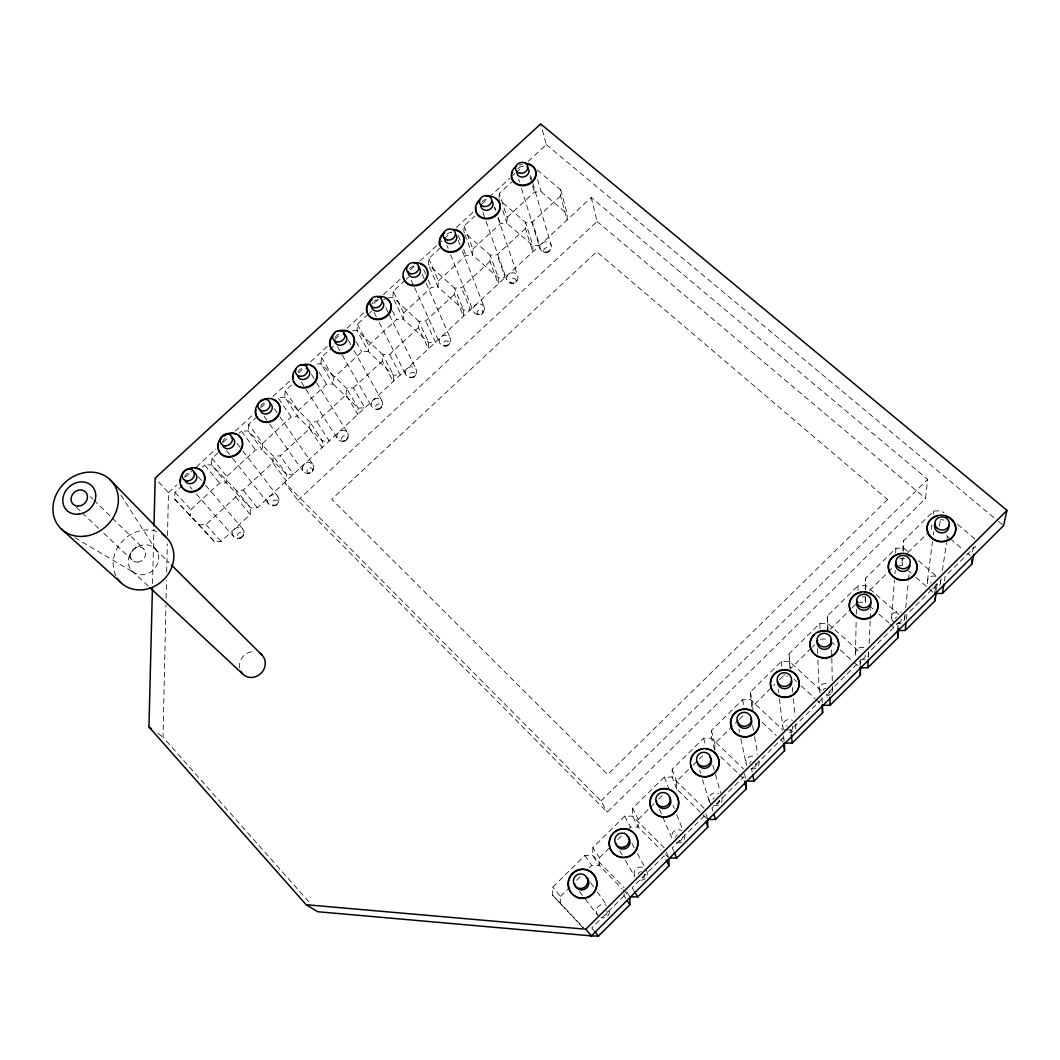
<?xml version="1.0" encoding="UTF-8"?>
<svg xmlns="http://www.w3.org/2000/svg" width="1060" height="1060" viewBox="0 0 1060 1060"><rect width="100%" height="100%" fill="white"/><g stroke="black" fill="none" stroke-linecap="round" stroke-linejoin="round"><path stroke-width="0.75" stroke-dasharray="5 3.75" d="M704.039 808.263L672.173 777.033L664.289 777.06L632.661 808.303L638.173 819.42L638.133 827.065L660.976 849.987M632.661 808.303L632.608 816.147L638.133 827.065L630.448 827.052L625.85 831.596M625.731 898.323L624.075 895.766L624.101 892.533M664.236 847.841L632.608 816.147L624.724 816.147L592.858 847.603L599.443 857.726L599.337 865.463L622.021 888.717M592.858 847.603L592.752 855.539L599.337 865.463L591.665 865.424L589.347 867.716M582.788 927.712L552.605 895.21L552.777 887.193L584.868 855.499L592.752 855.539L624.141 887.697M560.74 189.873L567.246 213.895L567.126 219.884L560.594 195.954L560.74 189.873L535.234 168.368M560.276 904.127L560.435 896.31L552.777 887.193M855.486 653.609L856.162 620.789M856.294 614.217L856.4 609.301M308.831 901.795L163.015 737.19L165.956 605.021M166.102 598.41L166.499 580.244M166.685 571.976L167.308 543.886M167.493 535.631L168.447 492.675L155.171 478.113M857.911 590.248L858.017 585.716L865.914 585.557L898.906 614.562M152.534 583.583L153.899 529.205M860.084 666.329L860.309 658.79M560.594 195.954L532.465 222.03L525.588 222.415L532.942 245.774L532.769 251.803L525.402 228.562L525.588 222.415L499.061 199.585M860.654 663.626L860.76 660.314L829.781 691.133L829.861 694.274M513.861 180.081L499.273 193.516L507.17 217.34L506.958 223.289L532.942 245.774L539.659 245.403L532.465 222.03M865.265 588.883L865.622 578.203L895.952 548.245L903.849 548.06L908.764 552.286M865.49 597.641L865.331 602.173L867.809 604.359M865.755 590.089L865.622 578.203M499.114 198.061L499.273 193.516M525.402 228.562L497.1 254.798L490.224 255.168L498.412 277.839L498.2 283.934L489.998 261.383L490.224 255.168L463.896 232.007L464.147 225.886L474.694 216.174M464.147 225.886L472.866 249.034L472.627 255.036L498.412 277.839L505.13 277.495L497.1 254.798M868.286 657.16L868.471 652.642L899.238 622.048L898.801 626.791M489.998 261.383L461.511 287.79L454.647 288.135L463.684 310.103L463.419 316.264L454.369 294.402L454.647 288.135L428.492 264.642L428.81 258.468L441.768 246.516M869.16 643.553L870.167 620.537M870.233 618.894L870.658 609.023M428.81 258.468L438.363 280.926L438.072 286.995L463.684 310.103L470.401 309.785L461.511 287.79M454.369 294.402L425.696 320.981L418.833 321.299L428.73 342.566L428.439 348.78L418.501 327.646L418.833 321.299L392.889 297.489L387.457 297.754M405.106 280.304L393.233 291.248L403.648 313.018L403.317 319.139L428.73 342.566L435.448 342.261L425.696 320.981M418.501 327.646L389.656 354.371L382.792 354.689L393.578 375.227L393.22 381.507L382.421 361.089L382.792 354.689L357.048 330.521L350.264 330.852M393.233 291.248L392.889 297.489L403.317 319.139L396.678 319.457L368.721 345.295L368.337 351.483L393.578 375.227L400.283 374.949L389.656 354.371M368.191 314.33L357.445 324.227L357.048 330.521L368.337 351.483L361.699 351.774L333.569 377.784L333.145 384.025L358.187 408.1L364.892 407.835L353.391 387.986L346.527 388.278L320.981 363.779L314.197 364.083M346.103 394.744L346.527 388.278L358.187 408.1L357.79 414.433L346.103 394.744L316.887 421.814L310.023 422.079L284.69 397.248L277.906 397.526L291.116 417.031L297.741 416.766L322.584 441.172L329.289 440.933L316.887 421.814M333.436 346.342L321.432 357.419L320.981 363.779L333.145 384.025L326.52 384.303L298.204 410.472L297.741 416.766L284.69 397.248L285.18 390.822L294.852 381.905M309.56 428.611L310.023 422.079L322.584 441.172L322.147 447.572L309.56 428.611L280.145 455.866L273.294 456.105L248.159 430.917L241.388 431.182L239.03 433.341M895.594 553.015L895.952 548.245M891.526 617.794L894.454 580.204M894.971 573.672L895.223 570.399M272.778 462.703L273.294 456.105L286.756 474.456L286.266 480.922L272.778 462.703L243.177 490.131L236.327 490.343L211.404 464.81L204.633 465.048L202.261 467.221M257.222 416.58L248.702 424.424L262.628 443.358L262.111 449.718L286.756 474.456L293.461 474.231L280.145 455.866M174.41 498.916L214.425 541.647L221.129 541.461L250.173 514.471L250.703 507.939L236.327 490.343L235.757 497.007L205.971 524.62L199.121 524.806L174.41 498.916L175.059 492.304L182.161 485.758M248.702 424.424L248.159 430.917L262.111 449.718L255.486 449.957L226.827 476.443L226.257 482.87L250.703 507.939L257.408 507.74L591.228 197.518L927.659 479.345L925.539 498.425L607.261 812.172L297.913 500.32L284.623 482.485L600.941 800.909L607.261 812.172M902.683 550.432L903.517 540.785L933.635 511.039L941.519 510.814L943.996 512.908M899.224 565.642L902.298 565.576L903.001 557.613M903.571 551.24L903.517 540.785M897.476 630.581L898.191 622.578M217.883 452.845L212 458.251L211.404 464.81L226.257 482.87L219.632 483.082L190.8 509.741L190.19 516.233M904.617 619.173L905.107 614.27M905.757 607.738L908.354 581.542M908.526 579.966L909.334 571.724M906.406 619.225L906.896 614.416L937.438 584.033L936.563 590.129M931.342 529.43L932.296 521.772M933.25 514.1L933.635 511.039M927.473 580.628L932.508 541.501M933.343 534.982L933.767 531.722M939.438 526.158L940.273 520.023M934.642 593.573L935.953 584.338M940.432 583.53L941.161 578.654M942.38 570.518L946.5 542.879M946.739 541.249L947.706 534.743M944.341 581.092L945.043 576.468L975.372 546.298L974.458 551.12M972.484 551.955L973.411 547.092M243.031 535.83L243.681 534.081M277.892 503.394L278.661 501.526M312.541 471.143L313.442 469.156M129.254 556.341L130.91 552.856M346.647 439.767L348.011 436.985M380.884 407.901L381.719 406.338M414.924 376.22L415.878 374.551M448.751 344.725L449.837 342.936M482.38 313.429L483.599 311.521M515.809 282.318L517.161 280.29M549.04 251.379L550.511 249.246M624.075 895.766L591.732 927.924L593.653 930.256M786.017 729.929L790.813 729.889L822.017 698.858L822.136 701.958M560.435 896.31L569.684 887.154M576.627 880.29L581.251 875.719M599.443 857.726L610.931 846.37M617.821 839.546L624.711 832.736M638.173 819.42L654.139 803.626M658.71 799.107L663.268 794.589M706.569 818.32L676.651 788.931L676.638 781.366L691.928 766.234M693.107 765.081L702.515 755.767M714.89 749.566L714.837 743.577L738.21 720.469M739.376 719.316L745.22 713.539M752.878 711.976L752.785 706.053L774.833 684.243M779.471 679.646L782.956 676.214L787.567 676.148M811.205 648.256L790.469 668.78L789.064 653.821L819.817 623.452L827.701 623.307L860.481 652.761M812.357 647.117L814.663 644.838M830.179 629.494L850.783 609.116M851.922 607.976L856.506 603.458M869.611 590.486L894.613 565.749M907.85 552.658L928.984 531.749M676.651 788.931L672.173 777.033L672.173 769.269L703.588 738.25L711.472 738.197L743.577 768.964M714.533 749.632L711.472 738.197L711.406 730.512L742.596 699.706L750.493 699.626L782.823 729.956M751.831 707.312L750.374 692.034L781.339 661.453L789.236 661.334L821.792 691.226M827.887 631.76L827.476 615.886L858.017 585.716M600.941 800.909L927.659 479.345M297.913 500.32L597.072 221.487L591.228 197.518M262.628 443.358L291.116 417.031M403.648 313.018L431.433 287.326L438.072 286.995L428.492 264.642M438.363 280.926L465.989 255.394L472.627 255.036L463.896 232.007M472.866 249.034L500.32 223.66L506.958 223.289L502.029 208.462M507.17 217.34L534.452 192.112L541.09 191.714L567.246 213.895M353.391 387.986L382.421 361.089M369.383 313.23L371.768 311.017M383.707 300.02L386.092 297.82M406.285 279.217L408.656 277.031M168.447 492.675L176.954 484.844M185.46 477L191.529 471.408M196.391 466.93L215.829 449.029M223.13 442.311L229.198 436.72M235.28 431.128L253.499 414.341M260.786 407.623L266.868 402.031M272.937 396.427L289.95 380.765M298.456 372.934L303.319 368.456M310.606 361.738L327.619 346.077M334.907 339.359L340.989 333.767M347.057 328.163L364.07 312.501M373.796 303.544L378.658 299.066M383.508 294.587L401.74 277.813M410.246 269.969L415.109 265.49M419.959 261.025L436.972 245.35M438.191 244.237L443.053 239.759M444.259 238.632L451.56 231.928M456.423 227.45L473.423 211.775M481.929 203.944L488.011 198.352M489.216 197.226L509.873 178.213M511.092 177.086L514.736 173.734M515.955 172.608L523.242 165.89M528.105 161.425L546.324 144.637L540.679 123.941M134.885 548.166L137.151 547.039M239.282 538.175L240.845 537.87M272.817 505.819A5.962 5.326 -36.4 0 0 278.422 497.325A5.962 5.326 -36.4 0 0 268.485 497.643A5.962 5.326 -36.4 0 0 272.817 505.819L274.977 505.527A2.968 2.663 -36.4 0 0 277.773 501.3A2.968 2.663 -36.4 0 0 272.817 501.459A2.968 2.663 -36.4 0 0 274.977 505.527M279.827 416.712L313.164 464.995A5.936 5.3 -33.9 0 0 303.24 465.353A5.936 5.3 -33.9 0 0 307.612 473.436L309.626 473.277A2.955 2.65 -33.9 0 0 312.395 469.076A2.955 2.65 -33.9 0 0 307.453 469.249A2.955 2.65 -33.9 0 0 309.639 473.277M857.646 602.318L865.331 602.173L865.119 596.422M820.427 639.14L828.112 639.008M316.635 382.726L347.707 432.877A5.909 5.273 -31.4 0 0 337.769 433.249A5.909 5.273 -31.4 0 0 342.208 441.238L344.089 441.212M376.591 409.24L378.327 409.345M409.306 377.32A5.87 5.22 -26.7 0 0 416.659 370.457A5.87 5.22 -26.7 0 0 407.186 368.483A5.87 5.22 -26.7 0 0 409.306 377.32L411.638 377.599A2.928 2.597 -26.7 0 0 415.308 374.18A2.928 2.597 -26.7 0 0 410.591 373.186A2.928 2.597 -26.7 0 0 411.638 377.599M443.279 345.706A5.856 5.181 -24.5 0 0 450.593 338.882A5.856 5.181 -24.5 0 0 441.092 336.961A5.856 5.181 -24.5 0 0 443.279 345.706L445.478 346.103A2.915 2.584 -24.5 0 0 449.122 342.711A2.915 2.584 -24.5 0 0 444.392 341.744A2.915 2.584 -24.5 0 0 445.478 346.103M462.412 251.048L484.327 307.506A5.843 5.154 -22.5 0 0 474.814 305.625A5.843 5.154 -22.5 0 0 477.053 314.29L479.107 314.807A2.915 2.571 -22.5 0 0 482.737 311.428A2.915 2.571 -22.5 0 0 477.994 310.487A2.915 2.571 -22.5 0 0 479.12 314.807M509.237 282.596L512.55 283.683A2.902 2.557 -20.6 0 0 516.154 280.33A2.902 2.557 -20.6 0 0 511.41 279.416A2.902 2.557 -20.6 0 0 512.55 283.683M542.614 251.565L545.105 252.532M74.849 537.658L134.633 573.01M157.9 733.467L163.015 737.19M546.324 144.637L997.195 520.354M998.467 521.401L1003.555 525.641M957.617 524.382L974.935 538.983M597.072 221.487L925.539 498.425M946.527 535.591L949.031 537.725M950.29 538.785L962.798 549.398M967.806 553.638L970.311 555.771M918.609 560.767L937.053 576.64M908.526 570.956L911.017 573.115M915.986 577.422L933.396 592.5M869.041 605.445L873.983 609.818M878.926 614.191L888.823 622.922M890.055 624.022L896.23 629.481M830.563 641.234L835.479 645.659M840.394 650.098L852.677 661.175M853.896 662.288L858.812 666.727M794.165 679.354L796.51 681.527M801.214 685.86L815.312 698.845M816.478 699.931L820.003 703.178M131.732 570.717L148.599 586.405M762.233 722.244L776.238 735.428M780.902 739.827L783.247 742.013M76.399 507.342L81.143 511.821M82.335 512.947L98.938 528.662M103.681 533.154L132.155 560.091M720.707 756.641L738.091 773.349M739.244 774.462L745.034 780.041M90.339 496.636L92.67 498.916M93.836 500.055L111.313 517.148M112.479 518.287L143.948 549.053M155.131 548.815L169.083 562.688M665.548 854.572L667.827 856.864M623.148 889.883L627.692 894.534M552.605 895.21L583.742 927.844M199.121 524.806L214.425 541.647M175.059 492.304L190.8 509.741M205.971 524.62L221.129 541.461M189.912 486.673L192.059 489.11M196.352 494.013L233.876 536.864M198.299 476.722L201.466 480.432M205.693 485.387L242.647 528.702M204.633 465.048L219.632 483.082M235.757 497.007L250.173 514.471M212 458.251L226.827 476.443M243.177 490.131L257.408 507.74M226.575 450.659L231.61 457.046M232.617 458.317L268.882 504.308M579.383 891.46L584.338 897.886M585.332 899.171L597.244 914.568M236.95 443.292L241.905 449.745M242.899 451.03L277.587 496.199M241.388 431.182L255.486 449.957M590.712 882.834L593.56 886.783M597.35 892.043L606.85 905.2M264.125 416.262L268.842 422.913M269.783 424.252L302.842 470.839M274.262 408.67L278.899 415.374M584.868 855.499L591.665 865.424M285.18 390.822L298.204 410.472M120.88 495.166L157.238 551.836A16.019 14.098 -42.5 0 1 142.08 574.798A16.019 14.098 -42.5 0 1 131.069 552.764A16.019 14.098 -42.5 0 1 157.238 551.836M301.292 381.998L337.411 438.694M626.632 891.619L629.958 896.853M311.454 374.379L315.774 381.335M633.721 890.374L632.118 887.75L664.222 855.817L665.587 858.666M319.126 372.166L326.52 384.303M321.432 357.419L333.569 377.784M619.689 850.743L622.114 854.877M625.334 860.375L634.993 876.885M337.398 346.514L341.492 353.682M342.314 355.113L371.782 406.735M348.409 340.3L350.807 344.632M354.014 350.409L382.037 400.932M356.359 342.009L361.699 351.774M632.038 843.68L634.317 847.881M637.365 853.486L644.215 866.099M357.445 324.227L368.721 345.295M624.724 816.147L630.448 827.052M374.074 312.475L376.3 316.834M379.255 322.651L405.94 374.962M385.76 307.758L388.662 313.601M389.378 315.072L416.156 369.185M392.438 310.805L396.678 319.457M666.263 852.2L668.966 858.017M411.28 280.317L413.996 286.319M414.685 287.83L439.9 343.387M673.524 850.769L672.225 847.854L704.092 816.16L705.019 818.903M422.185 274.156L425.51 281.721M426.173 283.232L450.076 337.636M423.656 269.465L425.603 273.93M428.2 279.893L431.433 287.326M659.373 809.283L671.881 838.062A6.625 6.585 17.7 0 1 681.567 830.603M446.883 245.416L448.102 248.451M450.54 254.532L473.131 310.765M673.034 805.454L674.253 808.528M676.704 814.663L682.216 828.469M664.289 777.06L668.966 788.958M458.264 240.368L460.04 244.94M458.278 235.452L461.246 243.124M463.617 249.259L465.989 255.394M672.173 769.269L676.638 781.366M482.817 212.04L485.52 219.725M486.063 221.248L506.667 279.575M494.781 207.376L495.788 210.344M498.306 217.737L500.32 223.66M494.251 206.978L495.298 210.052M497.922 217.764L517.85 276.315A5.83 5.114 -20.6 0 1 510.628 283.046A5.83 5.114 -20.6 0 1 508.323 274.487A5.83 5.114 -20.6 0 1 517.85 276.315M705.88 813.855L707.722 819.446M712.903 811.059L712.042 808.263L743.683 776.781L744.332 779.776M699.64 770.368L700.581 773.416M702.488 779.537L709.14 800.949M518.592 179.074L519.559 182.227M521.507 188.548L540.017 248.57M529.934 176.901L530.835 179.935M532.65 186.03L534.452 192.112M530.53 175.536L532.411 181.869M532.875 183.459L551.187 245.297A5.817 5.075 -18.9 0 1 543.992 252.002A5.817 5.075 -18.9 0 1 541.633 243.522A5.817 5.075 -18.9 0 1 551.187 245.297M537.553 179.537L541.09 191.714M703.588 738.25L705.602 745.392M712.863 765.174L715.023 772.886M715.447 774.423L720.615 792.92M711.406 730.512L714.837 743.577M744.557 773.535L745.869 779.63M738.899 729.121L739.562 732.314M740.874 738.674L746.174 764.154M752.176 771.985L751.567 768.937L782.982 737.68L783.38 740.927M742.596 699.706L744.054 707.391M752.587 725.451L754.309 735.07M754.601 736.687L757.754 754.336M750.374 692.034L752.785 706.053M778.279 689.225L778.663 692.418M779.431 698.805L782.691 725.954M783.525 735.799L784.413 743.113M781.339 661.453L782.055 668.012M790.813 729.889L791.158 733.189M792.323 687.463L792.774 692.26M793.383 698.659L795.026 716.242M789.859 667.906L789.064 653.821M901.981 558.474L902.298 565.576M817.366 648.468L817.578 653.41M817.883 659.996L819.208 689.663M819.817 623.452L820.056 629.719M822.043 697.493L822.361 705.337M827.476 615.886L827.873 629.587M831.649 649.899L831.782 656.498M831.808 658.154L832.352 684.548M832.392 686.204L832.458 689.503M115.871 575.686A32.052 28.209 -42.5 0 1 122.92 540.626A32.052 28.209 -42.5 0 1 158.205 532.027M239.666 668.118A13.528 12.309 -45 0 1 253.287 651.608M184.639 477.238A6.466 5.671 -38.1 0 1 191.953 471.766M222.507 442.365A6.426 5.644 -35.8 0 1 225.157 438.323M260.641 406.218A6.4 5.618 -33.4 0 1 265.755 402.402M298.006 371.808A6.373 5.591 -31.1 0 1 303.094 368.019M335.119 337.623A6.347 5.565 -28.9 0 1 340.194 333.847M372.007 303.663A6.32 5.525 -26.7 0 1 372.868 302.325M374.048 301.212A6.32 5.525 -26.7 0 1 378.658 299.808M409.505 268.591A6.307 5.485 -24.7 0 1 415.268 266.073M447.068 233.969A6.294 5.446 -22.8 0 1 451.666 232.564M482.075 201.771A6.28 5.406 -21 0 1 489.362 199.519M519.267 165.135A12.495 10.719 -19.3 0 1 522.368 164.167M518.009 168.672A6.267 5.366 -19.4 0 1 526.674 167.029M940.313 519.85A7.208 6.572 6.3 0 1 944.023 520.142M899.715 558.739A7.208 6.651 6.2 0 1 905.213 558.54M862.416 596.886A7.208 6.731 6 0 1 864.297 596.82M783.406 675.034A7.195 6.877 5.2 0 1 785.274 674.981M682.189 837.811A3.299 3.273 19.1 0 1 678.042 840.978M675.591 837.797A3.299 3.273 19.1 0 1 675.71 836.949M676.028 836.154A3.299 3.273 19.1 0 1 677.234 834.962M684.654 834.604A6.625 6.585 17.7 0 1 676.558 842.66M792.323 726.193A3.299 3.18 10.3 0 1 788.719 730.883M786.613 726.232A3.299 3.18 10.3 0 1 787.129 725.57M795.663 724.192A6.638 6.373 10 0 1 794.099 730.38M792.747 731.4A6.638 6.373 10 0 1 789.448 732.288M784.718 730.446A6.638 6.373 10 0 1 792.482 720.336M829.198 691.584A3.299 3.14 9.8 0 1 824.322 694.366M822.984 690.073A3.299 3.14 9.8 0 1 825.793 688.47M832.179 687.874A6.638 6.307 9.6 0 1 831.663 692.683M830.642 694.008A6.638 6.307 9.6 0 1 824.296 695.718M820.188 692.816A6.638 6.307 9.6 0 1 827.356 683.462M606.77 910.726A3.352 3.299 -84.8 0 1 603.008 915.601M598.237 915.853A6.718 6.612 -84.3 0 1 606.36 905.359M609.606 911.202A6.718 6.612 -84.3 0 1 601.192 917.629M865.198 654.828A3.312 3.114 9.4 0 1 860.481 658.406M868.445 651.794A6.638 6.241 9.2 0 1 860.614 659.585M855.764 655.226A6.638 6.241 9.2 0 1 865.212 648.044M901.093 619.12A3.312 3.087 9.1 0 1 897.224 622.962M895.024 618.483A3.312 3.087 9.1 0 1 895.514 617.834M896.177 617.331A3.312 3.087 9.1 0 1 896.959 617.013M904.471 615.953A6.638 6.188 9 0 1 896.694 623.691M893.659 622.14A6.638 6.188 9 0 1 901.225 612.256M719.183 800.048A3.299 3.246 12.7 0 1 715.182 804.037M713.142 799.267A3.299 3.246 12.7 0 1 714.334 798.087M721.913 797.557A6.625 6.519 12.2 0 1 713.87 805.547M710.876 803.864A6.625 6.519 12.2 0 1 718.786 793.609M936.762 583.636A3.312 3.047 8.8 0 1 932.098 587.174M930.68 583.026A3.312 3.047 8.8 0 1 931.17 582.39M940.273 580.35A6.638 6.122 8.7 0 1 932.535 588.048M927.633 583.808A6.638 6.122 8.7 0 1 936.987 576.706M638.345 874.089A3.312 3.299 86.2 0 1 639.895 872.088M640.691 871.757A3.312 3.299 86.2 0 1 641.538 871.651M644.718 874.129A3.312 3.299 86.2 0 1 641.512 878.276M646.494 870.3A6.651 6.625 87.6 0 1 638.995 880.012M634.344 875.282A6.651 6.625 87.6 0 1 644.082 867.862M756.058 763.372A3.299 3.206 11.1 0 1 751.275 767.016M749.685 763.412A3.299 3.206 11.1 0 1 750.003 762.63M750.52 761.968A3.299 3.206 11.1 0 1 751.196 761.451M758.907 760.749A6.625 6.439 10.8 0 1 757.304 766.99M755.939 768.023A6.625 6.439 10.8 0 1 750.917 768.699M746.849 765.704A6.625 6.439 10.8 0 1 754.15 756.217M313.164 464.995A5.936 5.3 -33.9 0 1 307.612 473.436M484.327 307.506A5.843 5.154 -22.5 0 1 477.053 314.29M347.707 432.877A5.909 5.273 -31.4 0 1 342.208 441.238M887.525 499.525L607.685 774.449L331.767 499.286L596.621 251.723L887.525 499.525M137.349 562.131A8.069 7.089 -42.4 0 0 145.008 550.577A8.069 7.089 -42.4 0 0 131.824 551.028A8.069 7.089 -42.4 0 0 137.349 562.131M240.103 537.99A2.981 2.663 -38.9 0 0 242.925 533.723A2.981 2.663 -38.9 0 0 237.983 533.856A2.981 2.663 -38.9 0 0 240.103 537.99M237.798 538.4A5.989 5.353 -38.9 0 0 243.456 529.841A5.989 5.353 -38.9 0 0 233.531 530.133A5.989 5.353 -38.9 0 0 237.798 538.4M344.089 441.212A2.942 2.637 -31.4 0 0 346.819 437.038A2.942 2.637 -31.4 0 0 341.876 437.224A2.942 2.637 -31.4 0 0 344.089 441.212M545.794 252.757A2.902 2.531 -18.9 0 0 549.371 249.418A2.902 2.531 -18.9 0 0 544.615 248.53A2.902 2.531 -18.9 0 0 545.794 252.757M377.599 409.279A2.928 2.623 -29 0 0 381.295 405.834A2.928 2.623 -29 0 0 376.578 404.827A2.928 2.623 -29 0 0 377.599 409.279M375.121 409.12A5.883 5.247 -29 0 0 382.527 402.217A5.883 5.247 -29 0 0 373.067 400.19A5.883 5.247 -29 0 0 375.121 409.12"/><path stroke-width="1.5" d="M590.658 935.967L598.436 936.06L629.892 904.723L629.958 896.853L637.736 896.919L668.979 865.795L668.966 858.017L676.757 858.043L707.775 827.144L707.722 819.446L715.5 819.46L746.306 788.772L746.2 781.154L753.978 781.127L784.572 750.652L784.413 743.113L792.191 743.06L822.573 712.81L822.361 705.337L830.139 705.271L860.309 675.207L860.561 666.939M153.978 525.906L155.171 478.113L540.679 123.941L1007 510.377L1003.555 525.641L591.427 935.887L317.602 911.706L306.168 904.723L148.957 726.948L152.415 588.525M860.044 667.827L867.822 667.721L868.153 660.181M867.822 667.721L897.793 637.881L898.655 628.381M899.026 630.554L905.253 630.448L906.075 622.432M905.253 630.448L935.013 600.808L936.338 591.652M936.205 593.547L942.433 593.414L943.864 584.166M942.433 593.414L971.98 563.973L973.835 554.34M306.168 904.723L585.769 929.222L1007 510.377M148.957 726.948L151.514 728.803M61.241 528.927L121.105 582.814M149.804 587.532L242.568 673.842M171.415 564.993L262.125 655.173M109.789 479.398L165.665 536.797M585.769 929.222L591.427 935.887M594.607 931.409L598.436 936.06M627.401 900.881L629.892 904.723M634.529 891.672L637.736 896.919M666.263 860.097L668.979 865.795M674.16 852.227L676.757 858.043M705.933 821.659L707.775 827.144M713.764 813.855L715.5 819.46M744.663 781.273L746.306 788.772M752.772 775.032L753.978 781.127M783.777 744.173L784.572 750.652M791.33 734.832L792.191 743.06M971.728 559.693L971.98 563.973M934.867 597.906L935.013 600.808M897.476 630.581L897.793 637.881M822.255 705.059L822.573 712.81M860.203 672.265L860.309 675.207M829.94 697.414L830.139 705.271M162.153 534.094A32.052 28.209 -42.5 0 1 163.531 579.807A32.052 28.209 -42.5 0 1 117.329 578.256M259.607 653.185A13.528 12.309 -45 0 1 260.826 673.471A13.528 12.309 -45 0 1 240.713 671.205M186.507 469.858A12.892 11.329 -38.2 0 1 204.62 478.192A12.892 11.329 -38.2 0 1 186.388 490.753A12.892 11.329 -38.2 0 1 185.593 470.494M193.477 472.098A6.466 5.671 -38.1 0 1 194.695 481.77A6.466 5.671 -38.1 0 1 184.811 480.286M195.239 468.189A12.892 11.329 -38.2 0 1 205.017 479.001A12.892 11.329 -38.2 0 1 194.404 491.628A12.892 11.329 -38.2 0 1 180.982 485.149M180.399 482.181A12.892 11.329 -38.2 0 1 180.664 479.067M188.892 469.288A12.892 11.329 -38.2 0 1 192.046 468.334M231.305 437.25A6.426 5.644 -35.8 0 1 232.604 446.817A6.426 5.644 -35.8 0 1 222.693 445.385M238.593 435.541A12.826 11.276 -35.8 0 1 240.951 450.195A12.826 11.276 -35.8 0 1 225.926 456.741A12.826 11.276 -35.8 0 1 218.4 444.325M219.446 441.304A12.826 11.276 -35.8 0 1 221.248 438.575M223.673 436.283A12.826 11.276 -35.8 0 1 226.548 434.613M229.702 433.659A12.826 11.276 -35.8 0 1 235.929 434.136M270.234 403.317A6.4 5.618 -33.4 0 1 268.922 413.082A6.4 5.618 -33.4 0 1 260.018 409.253M273.361 399.66A12.76 11.223 -33.5 0 1 279.442 413.612A12.76 11.223 -33.5 0 1 264.536 422.264A12.76 11.223 -33.5 0 1 255.884 409.809M300.815 365.408A12.707 11.17 -31.1 0 1 317.205 374.657A12.707 11.17 -31.1 0 1 300.536 387.085A12.707 11.17 -31.1 0 1 295.568 369.33M306.234 368.231A6.373 5.591 -31.1 0 1 307.678 377.585A6.373 5.591 -31.1 0 1 297.727 376.247M310.54 365.408A12.707 11.156 -31.1 0 1 313.429 384.065A12.707 11.156 -31.1 0 1 293.594 381.401M292.944 378.526A12.707 11.156 -31.1 0 1 293.13 375.505M304.286 364.984A12.707 11.156 -31.1 0 1 307.479 364.799M337.782 331.382A12.667 11.104 -28.9 0 1 354.199 341.479A12.667 11.104 -28.9 0 1 335.728 352.185A12.667 11.104 -28.9 0 1 334.92 333.039M343.334 334.046A6.347 5.565 -28.9 0 1 346.66 340.379A6.347 5.565 -28.9 0 1 340.127 345.242A6.347 5.565 -28.9 0 1 334.549 340.591M341.214 330.972A12.654 11.09 -28.9 0 1 354.504 342.022A12.654 11.09 -28.9 0 1 338.988 353.576A12.654 11.09 -28.9 0 1 331.118 338.498M377.625 296.615A12.614 11.024 -26.7 0 1 390.65 309.48A12.614 11.024 -26.7 0 1 371.702 317.735A12.614 11.024 -26.7 0 1 371.662 299.225M382.647 301.729A6.32 5.525 -26.7 0 1 378.95 310.885A6.32 5.525 -26.7 0 1 371.517 305.121M386.887 298.854A12.614 11.024 -26.7 0 1 387.761 315.416A12.614 11.024 -26.7 0 1 369.622 316.543A12.614 11.024 -26.7 0 1 371.941 299.794M377.917 297.184A12.614 11.024 -26.7 0 1 381.11 296.985M414.115 263.026A12.588 10.958 -24.7 0 1 427.233 275.706A12.588 10.958 -24.7 0 1 408.339 283.947A12.588 10.958 -24.7 0 1 408.166 265.623M418.183 267.001A6.307 5.485 -24.7 0 1 419.641 273.944A6.307 5.485 -24.7 0 1 412.208 277.19A6.307 5.485 -24.7 0 1 408.179 271.36M420.648 263.953A12.574 10.958 -24.7 0 1 427.485 276.289A12.574 10.958 -24.7 0 1 414.606 285.882A12.574 10.958 -24.7 0 1 403.317 276.859M453.574 229.424A12.548 10.878 -22.8 0 1 462.902 244.038A12.548 10.878 -22.8 0 1 443.888 249.882A12.548 10.878 -22.8 0 1 444.432 232.246M455.681 234.406A6.294 5.446 -22.8 0 1 452.13 243.402A6.294 5.446 -22.8 0 1 444.604 237.824M453.812 230.033A12.548 10.878 -22.8 0 1 463.127 244.635A12.548 10.878 -22.8 0 1 444.14 250.478A12.548 10.878 -22.8 0 1 444.67 232.842M486.381 196.484A12.521 10.799 -21 0 1 499.724 208.807A12.521 10.799 -21 0 1 480.935 217.022A12.521 10.799 -21 0 1 480.458 199.068M491.853 201.082A6.28 5.406 -21 0 1 488.368 209.999A6.28 5.406 -21 0 1 480.789 204.487M495.63 198.631A12.508 10.799 -21 0 1 498.77 212.199A12.508 10.799 -21 0 1 484.022 218.638A12.508 10.799 -21 0 1 475.808 207.296M476.708 204.461A12.508 10.799 -21 0 1 478.365 201.877M525.389 163.293A12.495 10.719 -19.3 0 1 534.942 177.537A12.495 10.719 -19.3 0 1 516.008 183.393A12.495 10.719 -19.3 0 1 516.273 166.115M527.8 167.957A6.267 5.366 -19.4 0 1 524.369 176.795A6.267 5.366 -19.4 0 1 516.75 171.375M528.662 164.432A12.495 10.719 -19.3 0 1 535.803 176.318A12.495 10.719 -19.3 0 1 523.11 185.752A12.495 10.719 -19.3 0 1 511.596 177.126M511.649 174.29A12.495 10.719 -19.3 0 1 512.523 171.495M948.766 525.19A7.208 6.572 6.3 0 1 941.201 532.889A7.208 6.572 6.3 0 1 934.88 524.064M946.01 516.392A14.376 13.117 6.4 0 1 952.821 536.877A14.376 13.117 6.4 0 1 929.54 535.949A14.376 13.117 6.4 0 1 937.398 516.048M910.023 565.391A7.208 6.651 6.2 0 1 901.371 571.287A7.208 6.651 6.2 0 1 896.044 562.476M913.521 558.554A14.376 13.263 6.3 0 1 910.01 578.588A14.376 13.263 6.3 0 1 889.234 571.565A14.376 13.263 6.3 0 1 899.98 553.982M907.373 554.605A14.376 13.263 6.3 0 1 910.726 556.208M870.79 602.411A7.208 6.731 6 0 1 863.118 610.229A7.208 6.731 6 0 1 856.93 601.152M864.814 592.315A14.363 13.409 6.2 0 1 876.699 611.461A14.363 13.409 6.2 0 1 853.565 615.091A14.363 13.409 6.2 0 1 857.527 593.467M858.666 593.03A14.363 13.409 6.2 0 1 861.078 592.434M830.815 639.736A7.208 6.797 5.8 0 1 824.601 649.343A7.208 6.797 5.8 0 1 817.538 640.121M821.897 631.177A14.363 13.568 5.9 0 1 838.566 646.719A14.363 13.568 5.9 0 1 817.909 656.617A14.363 13.568 5.9 0 1 814.252 634.834M818.333 632.197A14.363 13.568 5.9 0 1 820.678 631.415M791.688 680.745A7.195 6.877 5.2 0 1 784.851 688.722A7.195 6.877 5.2 0 1 777.43 681.103M751.169 718.601A7.195 6.956 4.2 0 1 745.737 728.299A7.195 6.956 4.2 0 1 737.455 720.654M739.112 710.491A14.35 13.873 4.4 0 1 759.265 724.298A14.35 13.873 4.4 0 1 737.23 734.845A14.35 13.873 4.4 0 1 737.999 711.035M709.935 756.893A7.195 7.036 1.9 0 1 707.206 767.745A7.195 7.036 1.9 0 1 697.215 762.326M706.384 748.983A14.336 14.032 2.3 0 1 719.157 763.279A14.336 14.032 2.3 0 1 705.708 776.94A14.336 14.032 2.3 0 1 690.63 764.989M690.762 760.126A14.336 14.032 2.3 0 1 702.647 749.062M669.39 797.027A7.195 7.115 -5.7 0 1 667.429 807.561A7.195 7.115 -5.7 0 1 657.134 804.262M656.63 802.473A7.195 7.115 -5.7 0 1 656.604 800.618M658.724 789.938A14.336 14.191 -5.1 0 1 678.665 804.196A14.336 14.191 -5.1 0 1 656.484 814.822A14.336 14.191 -5.1 0 1 657.611 790.482M627.215 836.141A7.221 7.168 -48.9 0 1 626.5 848.106A7.221 7.168 -48.9 0 1 615.754 842.912M615.886 831.279A14.376 14.297 -50 0 1 637.948 842.09A14.376 14.297 -50 0 1 617.847 856.44A14.376 14.297 -50 0 1 614.866 831.994M586.087 876.858A7.287 7.181 -70.6 0 1 585.279 888.942A7.287 7.181 -70.6 0 1 574.56 883.656M84.243 536.294A34.702 29.985 -41.6 0 0 114.679 485.493A34.702 29.985 -41.6 0 0 58.061 491.111A34.702 29.985 -41.6 0 0 84.243 536.294M78.493 514.193A17.503 15.092 -41.5 0 0 93.943 488.647A17.503 15.092 -41.5 0 0 65.415 491.389A17.503 15.092 -41.5 0 0 78.493 514.193M78.4 506.124A8.745 7.539 -41.5 0 0 86.801 493.708A8.745 7.539 -41.5 0 0 72.61 494.278A8.745 7.539 -41.5 0 0 78.4 506.124M227.648 456.608A12.826 11.276 -35.8 0 0 241.746 439.701A12.826 11.276 -35.8 0 0 220.838 438.125A12.826 11.276 -35.8 0 0 227.648 456.608M265.265 421.893A12.773 11.223 -33.5 0 0 279.244 405.106A12.773 11.223 -33.5 0 0 258.309 403.635A12.773 11.223 -33.5 0 0 265.265 421.893M930.627 536.718A14.389 13.131 6.4 0 0 955.047 532.743A14.389 13.131 6.4 0 0 938.656 515.319A14.389 13.131 6.4 0 0 930.627 536.718M891.818 575.13A14.376 13.276 6.3 0 0 916.264 571.207A14.376 13.276 6.3 0 0 900.006 553.532A14.376 13.276 6.3 0 0 891.818 575.13M852.73 613.819A14.376 13.422 6.1 0 0 877.203 609.95A14.376 13.422 6.1 0 0 861.078 592.01A14.376 13.422 6.1 0 0 852.73 613.819M813.365 652.788A14.363 13.568 5.9 0 0 837.851 648.958A14.363 13.568 5.9 0 0 821.871 630.766A14.363 13.568 5.9 0 0 813.365 652.788M776.463 694.499A14.363 13.727 5.4 0 0 799.068 684.76A14.363 13.727 5.4 0 0 778.782 670.834A14.363 13.727 5.4 0 0 776.463 694.499M776.503 694.87A14.35 13.714 5.4 0 0 799.094 685.144A14.35 13.714 5.4 0 0 778.835 671.218A14.35 13.714 5.4 0 0 776.503 694.87M736.501 734.063A14.35 13.886 4.4 0 0 759.172 724.311A14.35 13.886 4.4 0 0 739.005 710.147A14.35 13.886 4.4 0 0 736.501 734.063M696.248 773.933A14.35 14.045 2.2 0 0 718.985 764.154A14.35 14.045 2.2 0 0 698.938 749.751A14.35 14.045 2.2 0 0 696.248 773.933M655.703 814.08A14.35 14.191 -5.3 0 0 678.506 804.275A14.35 14.191 -5.3 0 0 658.565 789.647A14.35 14.191 -5.3 0 0 655.703 814.08M625.493 857.222A14.389 14.31 -49.8 0 0 634.808 834.127A14.389 14.31 -49.8 0 0 610.202 837.705A14.389 14.31 -49.8 0 0 625.493 857.222M591.175 895.104A14.549 14.323 -71.1 0 0 587.929 870.207A14.549 14.323 -71.1 0 0 568.226 885.696A14.549 14.323 -71.1 0 0 591.175 895.104M591.347 895.342A14.535 14.31 -71.2 0 0 588.115 870.459A14.535 14.31 -71.2 0 0 568.412 885.935A14.535 14.31 -71.2 0 0 591.347 895.342M659.386 805.852A7.221 7.142 -6.4 0 0 670.225 799.637A7.221 7.142 -6.4 0 0 659.386 793.476A7.221 7.142 -6.4 0 0 659.386 805.852M779.352 684.521A7.234 6.903 5 0 0 791.37 681.262A7.234 6.903 5 0 0 782.333 672.928A7.234 6.903 5 0 0 779.352 684.521M819.261 645.036A7.234 6.824 5.6 0 0 831.252 641.764A7.234 6.824 5.6 0 0 822.136 633.549A7.234 6.824 5.6 0 0 819.261 645.036M584.113 887.551A7.314 7.208 -70 0 0 584.312 874.884A7.314 7.208 -70 0 0 573.38 881.165A7.314 7.208 -70 0 0 584.113 887.551M858.865 605.843A7.234 6.757 5.9 0 0 870.843 602.557A7.234 6.757 5.9 0 0 861.674 594.475A7.234 6.757 5.9 0 0 858.865 605.843M898.191 566.928A7.234 6.678 6.1 0 0 910.142 563.629A7.234 6.678 6.1 0 0 900.907 555.665A7.234 6.678 6.1 0 0 898.191 566.928M698.686 764.366A7.221 7.062 1.5 0 0 710.743 761.12A7.221 7.062 1.5 0 0 701.826 752.521A7.221 7.062 1.5 0 0 698.686 764.366M937.239 528.291A7.248 6.599 6.2 0 0 949.164 524.991A7.248 6.599 6.2 0 0 939.875 517.148A7.248 6.599 6.2 0 0 937.239 528.291M623.77 847.258A7.248 7.195 -47.7 0 0 627.096 835.174A7.248 7.195 -47.7 0 0 614.999 838.407A7.248 7.195 -47.7 0 0 623.77 847.258M739.164 724.298A7.221 6.983 3.9 0 0 751.209 721.052A7.221 6.983 3.9 0 0 742.225 712.572A7.221 6.983 3.9 0 0 739.164 724.298M263.582 411.002A6.426 5.644 -33.4 0 0 269.637 401.965A6.426 5.644 -33.4 0 0 258.931 402.402A6.426 5.644 -33.4 0 0 263.582 411.002M373.968 307.691A6.347 5.538 -26.7 0 0 381.958 300.325A6.347 5.538 -26.7 0 0 371.755 298.284A6.347 5.538 -26.7 0 0 373.968 307.691M410.816 273.745A6.333 5.499 -24.7 0 0 418.753 266.418A6.333 5.499 -24.7 0 0 408.537 264.444A6.333 5.499 -24.7 0 0 410.816 273.745M187.686 480.935A6.493 5.697 -38.1 0 0 193.887 471.74A6.493 5.697 -38.1 0 0 183.194 472.111A6.493 5.697 -38.1 0 0 187.686 480.935M447.426 240.01A6.307 5.459 -22.8 0 0 455.31 232.736A6.307 5.459 -22.8 0 0 445.067 230.815A6.307 5.459 -22.8 0 0 447.426 240.01M483.797 206.501A6.294 5.419 -21 0 0 491.628 199.267A6.294 5.419 -21 0 0 481.359 197.412A6.294 5.419 -21 0 0 483.797 206.501M301.146 376.38A6.4 5.605 -31.1 0 0 307.135 367.409A6.4 5.605 -31.1 0 0 296.429 367.886A6.4 5.605 -31.1 0 0 301.146 376.38M519.93 173.204A6.28 5.379 -19.4 0 0 527.721 166.022A6.28 5.379 -19.4 0 0 517.426 164.22A6.28 5.379 -19.4 0 0 519.93 173.204M225.753 445.863A6.453 5.671 -35.8 0 0 231.875 436.733A6.453 5.671 -35.8 0 0 221.182 437.144A6.453 5.671 -35.8 0 0 225.753 445.863M336.894 341.863A6.373 5.578 -28.9 0 0 344.924 334.443A6.373 5.578 -28.9 0 0 334.748 332.35A6.373 5.578 -28.9 0 0 336.894 341.863"/></g></svg>
